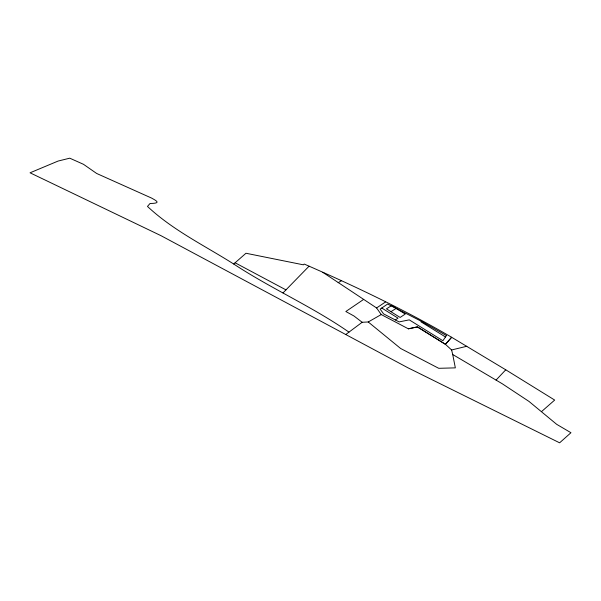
<?xml version="1.0" encoding="UTF-8"?>
<svg xmlns="http://www.w3.org/2000/svg" width="601" height="601" viewBox="0 0 601 601"><rect width="100%" height="100%" fill="white"/><g stroke="black" fill="none" stroke-linecap="round" stroke-linejoin="round"><path stroke-width="0.9" d="M408.372 328.822L417.402 326.914L445.416 344.32L451.659 337.281C404.233 309.583 354.522 285.971 304.204 264.049L303.422 264.831L245.967 253.254L233.706 264.019C204.513 245.524 172.945 230.318 147.47 206.428L150.062 203.469C161.466 203.386 156.681 200.922 151.557 198.067L96.648 173.464L83.501 164.313L69.761 158.183L58.102 161.06L30.05 172.803L160.903 235.637L407.831 367.737L559.621 442.817L570.95 432.72L556.669 424.321L528.978 401.415L502.211 383.731L452.711 354.507L451.614 349.97L445.409 344.305L417.394 326.899L408.372 328.822L381.237 314.556L376.587 307.952L322.79 272.321M445.409 344.305L451.636 337.281L505.757 369.803L554.678 400.063L541.674 411.482M496.08 380.065L505.757 369.803M283.003 292.912L309.049 266.205M345.86 334.449L362.155 322.279L368.233 321.978L381.237 314.556M421.579 321.407L420.97 321.835L445.491 336.981M363.665 299.396L345.838 311.513L354.019 316.028L362.155 322.279M376.587 307.952L385.669 301.867M395.345 319.942L398.042 318.154L381.763 308.012M338.16 282.68L341.548 280.675M451.614 349.97L466.819 346.266M285.963 289.877L235.104 262.795M396.127 308.403L405.254 314.053L400.138 317.448L390.943 311.731L396.187 308.366L391.657 305.556L386.443 308.846L391.011 311.686M233.706 264.019C271.021 288.578 312.242 306.6 348.956 332.135M368.233 321.978L400.589 348.46L438.722 368.308L455.348 367.865L452.711 354.507M446.453 335.576L442.899 340.737L409.251 319.86L399.147 321.903L383.558 313.88L380.163 309.094L387.615 304.053L422.105 321.678L446.453 335.576"/></g></svg>
